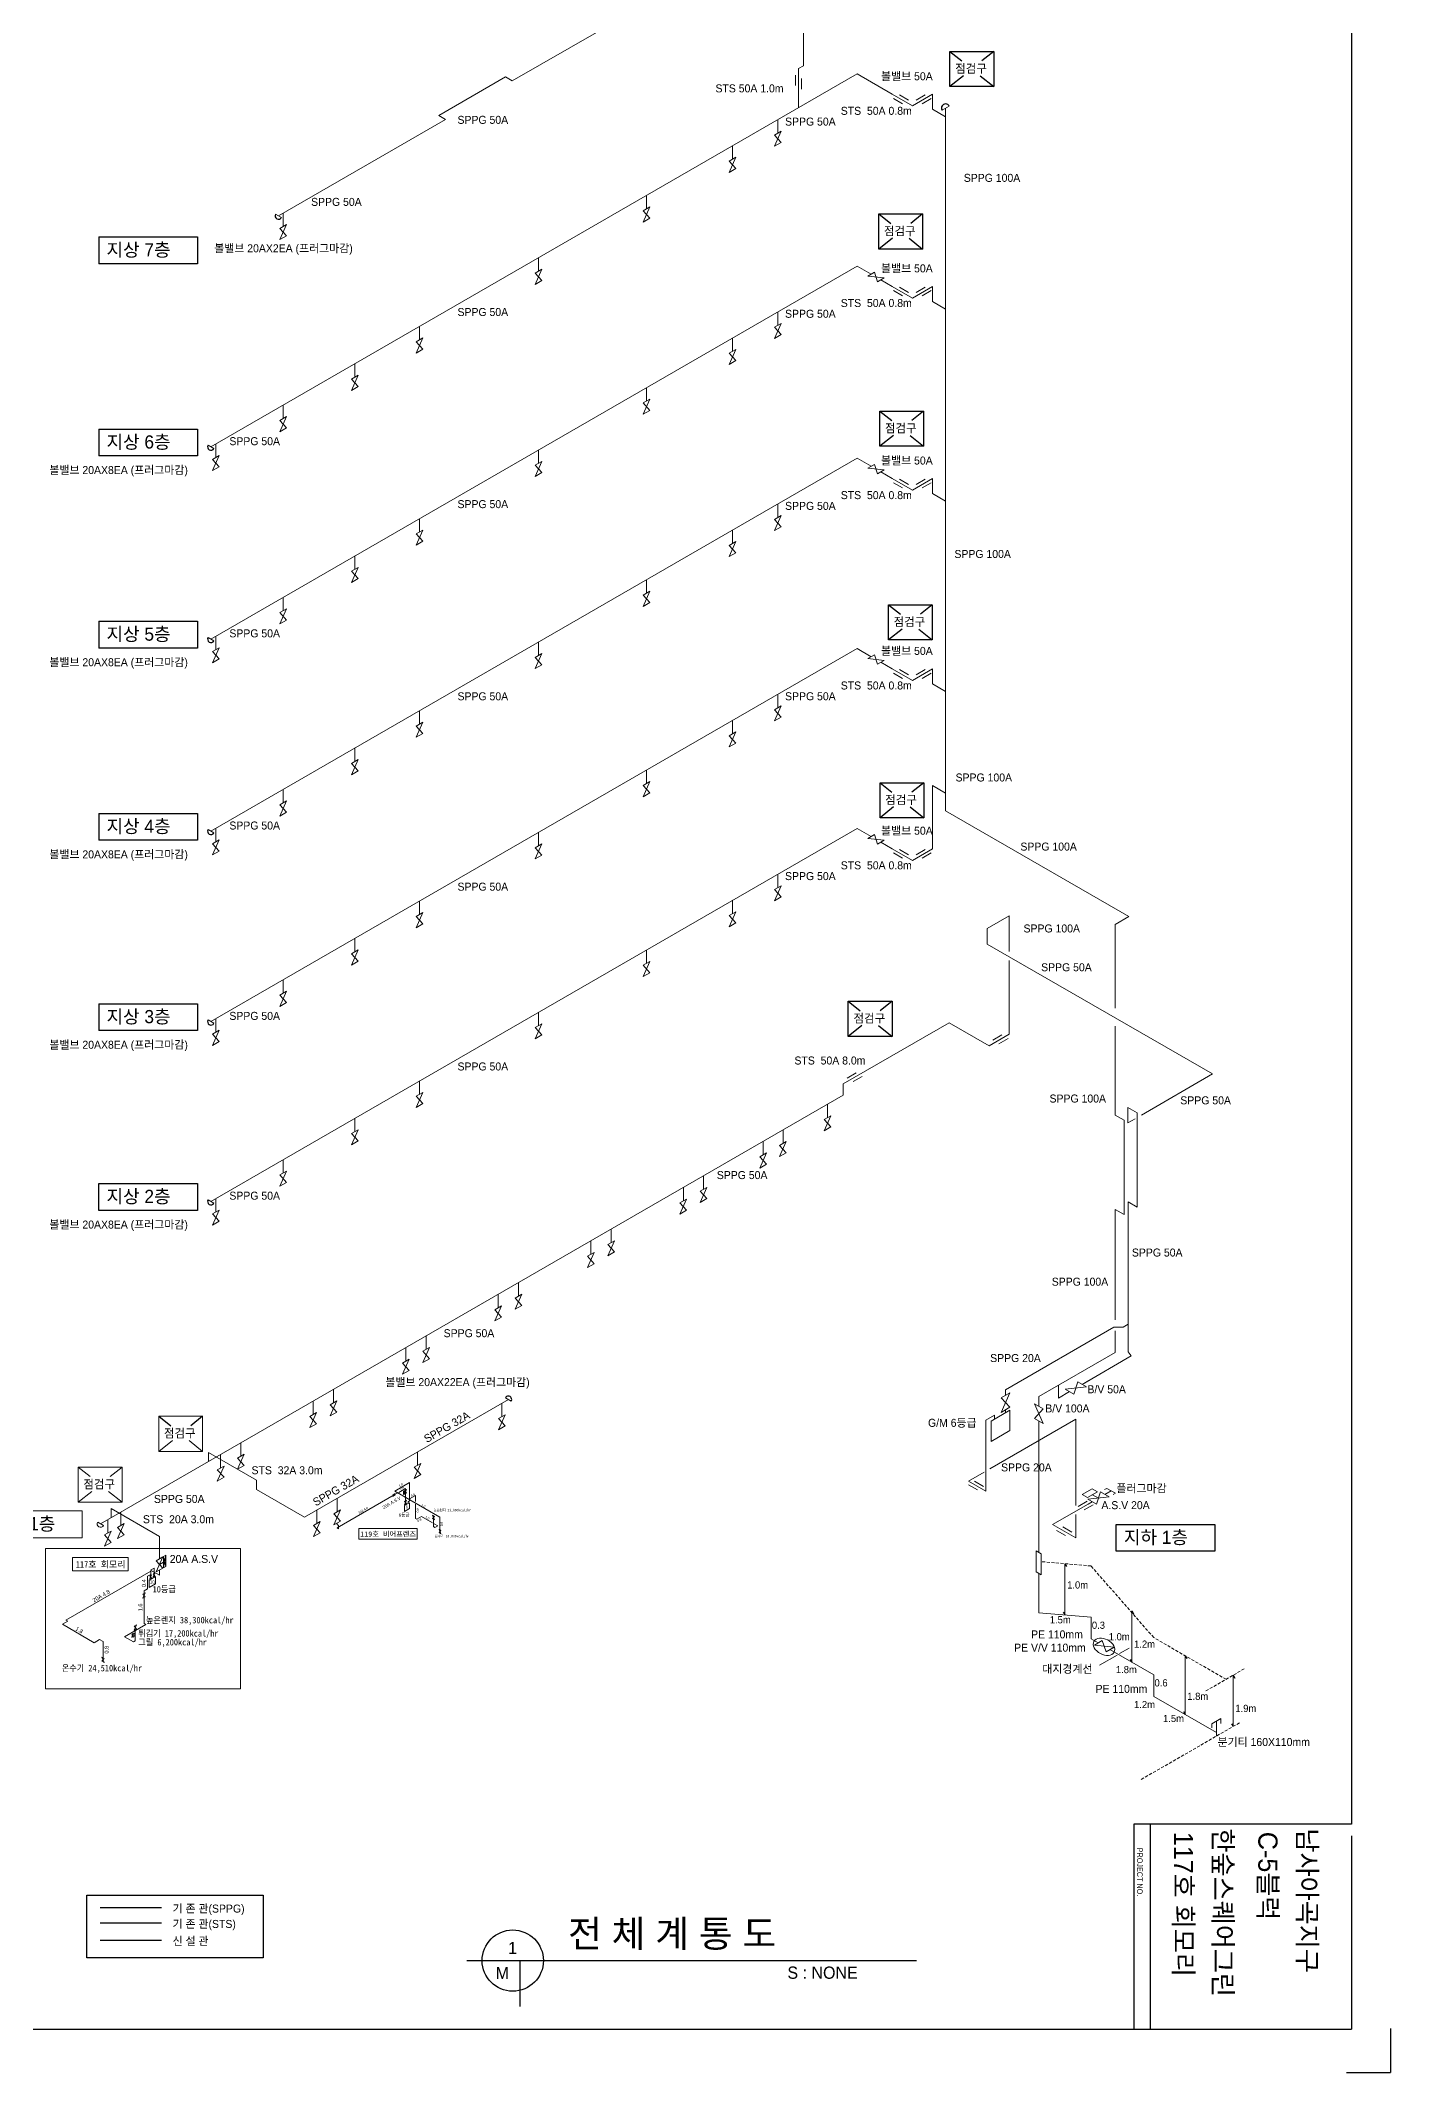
# Model space of a CAD drawing. Header units: millimetres. Extents: x 16332047 to 33387680, y -14835522 to -7015081.
# Drawn here: x 16426200 to 16459257, y -7423655 to -7373878 of the extents above; entities that cross this region are included whole.
import ezdxf
from ezdxf.enums import TextEntityAlignment as Align

# ---------------------------------------------------------------- set-up
doc = ezdxf.new("R2010")
doc.units = ezdxf.units.MM
doc.header["$LTSCALE"] = 300
doc.header["$MEASUREMENT"] = 0
doc.linetypes.add('HIDDEN', pattern=[0.375, 0.25, -0.125])
for name, color, linetype in [('3', 3, 'CONTINUOUS'), ('A-HAT', 5, 'CONTINUOUS'), ('PIPE-N', 3, 'CONTINUOUS'), ('TEXT', 3, 'CONTINUOUS')]:
    doc.layers.add(name, color=color, linetype=linetype)
doc.layers.add('arch', color=255, linetype='CONTINUOUS', lineweight=25)
doc.styles.add('GHD', font='')
doc.styles.add('GHS', font='')
doc.styles.add('돋움체', font='')
doc.styles.get('GHD').set_extended_font_data('Dotum')
doc.styles.get('GHS').set_extended_font_data('Dotum')
doc.styles.get('돋움체').set_extended_font_data('DotumChe')

msp = doc.modelspace()

# ---------------------------------------------------------------- linework, layer by layer
at = {"layer": '3', "color": 0, "linetype": 'Continuous'}
for p, q in [((16458307, -7365658), (16458307, -7417574)), ((16458307, -7417574), (16452972, -7417574)), ((16452972, -7417574), (16452972, -7422598)), ((16453376, -7417574), (16453376, -7422598)), ((16458307, -7417859), (16458307, -7422598)), ((16459257, -7422579), (16459257, -7423655)), ((16458180, -7423655), (16459257, -7423655)), ((16458180, -7423655), (16459257, -7423655)), ((16458180, -7423655), (16459257, -7423655)), ((16458180, -7423655), (16459257, -7423655)), ((16458180, -7423655), (16459257, -7423655))]:
    msp.add_line(p, q, dxfattribs=at)
at = {"layer": '3', "color": 0}
for p, q in [((16436638, -7420917), (16447654, -7420917)), ((16437933, -7420917), (16437933, -7422042)), ((16418146, -7422598), (16458307, -7422598))]:
    msp.add_line(p, q, dxfattribs=at)
msp.add_circle((16437763, -7420917), 750, dxfattribs=at)
at = {"layer": 'A-HAT', "color": 0}
for p, q in [((16448472, -7375005), (16448472, -7374142)), ((16448472, -7374142), (16448764, -7374377)), ((16449546, -7374142), (16449254, -7374377)), ((16448805, -7374738), (16448472, -7375005)), ((16449213, -7374738), (16449546, -7375005)), ((16446728, -7378988), (16446728, -7378125)), ((16446728, -7378125), (16447020, -7378360)), ((16447802, -7378125), (16447510, -7378360)), ((16447061, -7378721), (16446728, -7378988)), ((16447469, -7378721), (16447802, -7378988)), ((16446752, -7383817), (16446752, -7382954)), ((16446752, -7382954), (16447044, -7383189)), ((16447826, -7382954), (16447534, -7383189)), ((16447085, -7383550), (16446752, -7383817)), ((16447494, -7383550), (16447826, -7383817)), ((16446965, -7388561), (16446965, -7387698)), ((16446965, -7387698), (16447257, -7387933)), ((16448039, -7387698), (16447747, -7387933)), ((16447298, -7388294), (16446965, -7388561)), ((16447707, -7388294), (16448039, -7388561)), ((16446758, -7392921), (16446758, -7392058)), ((16446758, -7392058), (16447050, -7392293)), ((16447832, -7392058), (16447540, -7392293)), ((16447091, -7392654), (16446758, -7392921)), ((16447500, -7392654), (16447832, -7392921)), ((16445982, -7398274), (16445982, -7397411)), ((16445982, -7397411), (16446274, -7397646)), ((16447056, -7397411), (16446764, -7397646)), ((16446315, -7398007), (16445982, -7398274)), ((16446724, -7398007), (16447056, -7398274)), ((16429094, -7407579), (16429386, -7407814)), ((16430168, -7407579), (16429876, -7407814)), ((16451286, -7411193), (16451326, -7411262)), ((16451245, -7412381), (16451286, -7412449)), ((16452924, -7412351), (16452965, -7412420)), ((16452884, -7413539), (16452924, -7413607)), ((16454228, -7413446), (16454269, -7413515)), ((16455405, -7413926), (16455445, -7413995)), ((16454188, -7414818), (16454228, -7414886)), ((16455364, -7415114), (16455405, -7415182))]:
    msp.add_line(p, q, dxfattribs=at)
at = {"layer": 'A-HAT', "color": 7, "lineweight": 18}
for p, q in [((16433463, -7410315), (16434860, -7409509)), ((16434822, -7409513), (16434886, -7409476)), ((16434822, -7409550), (16434886, -7409513)), ((16434860, -7409509), (16434935, -7409465)), ((16434875, -7409415), (16435981, -7410053)), ((16434970, -7409445), (16435137, -7409349)), ((16435091, -7409419), (16435108, -7409409)), ((16435108, -7409409), (16435091, -7409501)), ((16435091, -7409501), (16435091, -7409419)), ((16435108, -7409491), (16435091, -7409419)), ((16435091, -7409501), (16435108, -7409491)), ((16435108, -7409409), (16435108, -7409491)), ((16435108, -7409450), (16435137, -7409433)), ((16435108, -7409770), (16435233, -7409698)), ((16435108, -7409914), (16435108, -7409770)), ((16435137, -7409349), (16435137, -7409392)), ((16435137, -7409474), (16435137, -7409652)), ((16435137, -7409754), (16435137, -7409733)), ((16435203, -7409676), (16435237, -7409656)), ((16435203, -7409716), (16435203, -7409676)), ((16435233, -7409698), (16435233, -7409842)), ((16435237, -7409605), (16435378, -7409525)), ((16435237, -7409614), (16435237, -7409605)), ((16435237, -7409656), (16435237, -7409635)), ((16435378, -7409525), (16435378, -7409673)), ((16435378, -7409738), (16435378, -7410085)), ((16433463, -7410195), (16433463, -7410235)), ((16433463, -7410235), (16433498, -7410255)), ((16433498, -7410335), (16433463, -7410315)), ((16433498, -7410255), (16433498, -7410335)), ((16435233, -7409842), (16435108, -7409914)), ((16435378, -7410085), (16435412, -7410105)), ((16435412, -7410105), (16435529, -7410037)), ((16435529, -7410037), (16435797, -7410192)), ((16435821, -7410285), (16435821, -7410102)), ((16435855, -7410305), (16435821, -7410285)), ((16435839, -7410216), (16435924, -7410265)), ((16435924, -7410265), (16435855, -7410305)), ((16435981, -7410053), (16435981, -7410365))]:
    msp.add_line(p, q, dxfattribs=at)
at = {"layer": 'A-HAT', "color": 7}
msp.add_line((16427655, -7419620), (16429159, -7419620), dxfattribs=at)
at = {"layer": 'A-HAT', "color": 6}
msp.add_line((16427655, -7419996), (16429159, -7419996), dxfattribs=at)
at = {"layer": 'A-HAT', "color": 1}
msp.add_line((16427655, -7420417), (16429159, -7420417), dxfattribs=at)
at = {"layer": 'A-HAT', "color": 0}
for points in [[(16448472, -7374142), (16449546, -7374142), (16449546, -7375005), (16448472, -7375005)], [(16446728, -7378125), (16447802, -7378125), (16447802, -7378988), (16446728, -7378988)], [(16446752, -7382954), (16447826, -7382954), (16447826, -7383817), (16446752, -7383817)], [(16446965, -7387698), (16448039, -7387698), (16448039, -7388561), (16446965, -7388561)], [(16446758, -7392058), (16447832, -7392058), (16447832, -7392921), (16446758, -7392921)], [(16445982, -7397411), (16447056, -7397411), (16447056, -7398274), (16445982, -7398274)]]:
    msp.add_lwpolyline(points, close=True, dxfattribs=at)
at = {"layer": 'A-HAT', "color": 7}
msp.add_lwpolyline([(16427328, -7419311), (16431654, -7419311), (16431654, -7420846), (16427328, -7420846)], close=True, dxfattribs=at)
at = {"layer": 'arch', "color": 7, "lineweight": 9}
msp.add_lwpolyline([(16433996, -7410592), (16435423, -7410592), (16435423, -7410331), (16433996, -7410331)], close=True, dxfattribs=at)
at = {"layer": 'PIPE-N', "color": 0, "lineweight": 13}
for p, q in [((16444884, -7370746), (16437750, -7374865)), ((16444884, -7372713), (16444884, -7374495)), ((16446198, -7374695), (16430372, -7383832)), ((16437582, -7374768), (16435950, -7375711)), ((16437750, -7374865), (16437582, -7374768)), ((16444688, -7374722), (16444688, -7374978)), ((16444884, -7374495), (16444763, -7374565)), ((16444837, -7374808), (16444837, -7375064)), ((16447059, -7375193), (16446198, -7374695)), ((16447310, -7375423), (16447088, -7375295)), ((16447459, -7375337), (16447237, -7375209)), ((16447642, -7375337), (16447864, -7375209)), ((16447791, -7375423), (16448013, -7375295)), ((16448042, -7375193), (16448042, -7375561)), ((16436118, -7375808), (16432026, -7378170)), ((16436118, -7375808), (16435950, -7375711)), ((16444255, -7375817), (16444255, -7376145)), ((16448365, -7375748), (16448042, -7375561)), ((16448278, -7375580), (16448452, -7375480)), ((16448365, -7392750), (16448365, -7375530)), ((16443149, -7376456), (16443149, -7376783)), ((16444336, -7376098), (16444173, -7376192)), ((16444173, -7376466), (16444336, -7376098)), ((16444173, -7376192), (16444336, -7376372)), ((16444336, -7376372), (16444173, -7376466)), ((16443230, -7376736), (16443067, -7376830)), ((16443067, -7377105), (16443230, -7376736)), ((16443067, -7376830), (16443230, -7377010)), ((16443230, -7377010), (16443067, -7377105)), ((16441121, -7377954), (16440958, -7378048)), ((16440958, -7378322), (16441121, -7377954)), ((16441040, -7377674), (16441040, -7378001)), ((16431953, -7378128), (16432099, -7378212)), ((16432224, -7378383), (16432060, -7378477)), ((16432060, -7378752), (16432224, -7378383)), ((16432142, -7378103), (16432142, -7378430)), ((16440958, -7378048), (16441121, -7378228)), ((16441121, -7378228), (16440958, -7378322)), ((16432060, -7378477), (16432224, -7378657)), ((16432224, -7378657), (16432060, -7378752)), ((16446198, -7379403), (16430372, -7388540)), ((16438396, -7379200), (16438396, -7379527)), ((16446538, -7379599), (16446198, -7379403)), ((16438478, -7379480), (16438314, -7379574)), ((16438314, -7379849), (16438478, -7379480)), ((16438314, -7379574), (16438478, -7379754)), ((16438478, -7379754), (16438314, -7379849)), ((16446620, -7379552), (16446457, -7379647)), ((16446457, -7379647), (16446858, -7379689)), ((16446694, -7379784), (16446620, -7379552)), ((16446858, -7379689), (16446694, -7379784)), ((16447059, -7379900), (16446776, -7379737)), ((16447459, -7380045), (16447237, -7379917)), ((16447642, -7380045), (16447864, -7379917)), ((16448042, -7379900), (16448042, -7380269)), ((16447310, -7380131), (16447088, -7380003)), ((16447791, -7380131), (16448013, -7380003)), ((16448365, -7380456), (16448042, -7380269)), ((16435481, -7380883), (16435481, -7381210)), ((16444336, -7380805), (16444173, -7380900)), ((16444173, -7381174), (16444336, -7380805)), ((16444173, -7380900), (16444336, -7381080)), ((16444255, -7380525), (16444255, -7380852)), ((16435563, -7381163), (16435399, -7381257)), ((16435399, -7381532), (16435563, -7381163)), ((16435399, -7381257), (16435563, -7381437)), ((16435563, -7381437), (16435399, -7381532)), ((16443230, -7381444), (16443067, -7381538)), ((16443067, -7381812), (16443230, -7381444)), ((16443149, -7381164), (16443149, -7381491)), ((16444336, -7381080), (16444173, -7381174)), ((16433897, -7381798), (16433897, -7382125)), ((16443067, -7381538), (16443230, -7381718)), ((16443230, -7381718), (16443067, -7381812)), ((16433978, -7382078), (16433815, -7382172)), ((16433815, -7382446), (16433978, -7382078)), ((16433815, -7382172), (16433978, -7382352)), ((16433978, -7382352), (16433815, -7382446)), ((16441040, -7382381), (16441040, -7382709)), ((16432142, -7382811), (16432142, -7383138)), ((16441121, -7382662), (16440958, -7382756)), ((16440958, -7383030), (16441121, -7382662)), ((16440958, -7382756), (16441121, -7382936)), ((16441121, -7382936), (16440958, -7383030)), ((16432224, -7383091), (16432060, -7383185)), ((16432060, -7383459), (16432224, -7383091)), ((16432060, -7383185), (16432224, -7383365)), ((16432224, -7383365), (16432060, -7383459)), ((16430300, -7383790), (16430445, -7383874)), ((16430488, -7383765), (16430488, -7384093)), ((16438396, -7383908), (16438396, -7384235)), ((16446198, -7384111), (16430372, -7393248)), ((16430570, -7384046), (16430407, -7384140)), ((16430407, -7384414), (16430570, -7384046)), ((16430407, -7384140), (16430570, -7384320)), ((16430570, -7384320), (16430407, -7384414)), ((16438478, -7384188), (16438314, -7384282)), ((16438314, -7384556), (16438478, -7384188)), ((16438314, -7384282), (16438478, -7384462)), ((16446538, -7384307), (16446198, -7384111)), ((16446620, -7384260), (16446457, -7384354)), ((16446457, -7384354), (16446858, -7384397)), ((16446694, -7384491), (16446620, -7384260)), ((16446858, -7384397), (16446694, -7384491)), ((16438478, -7384462), (16438314, -7384556)), ((16447059, -7384608), (16446776, -7384444)), ((16447310, -7384838), (16447088, -7384710)), ((16447459, -7384752), (16447237, -7384625)), ((16447642, -7384752), (16447864, -7384625)), ((16447791, -7384838), (16448013, -7384710)), ((16448042, -7384608), (16448042, -7384976)), ((16444255, -7385233), (16444255, -7385560)), ((16448365, -7385163), (16448042, -7384976)), ((16435563, -7385871), (16435399, -7385965)), ((16435399, -7386239), (16435563, -7385871)), ((16435481, -7385591), (16435481, -7385918)), ((16443149, -7385871), (16443149, -7386199)), ((16444336, -7385513), (16444173, -7385607)), ((16444173, -7385881), (16444336, -7385513)), ((16444173, -7385607), (16444336, -7385787)), ((16444336, -7385787), (16444173, -7385881)), ((16435399, -7385965), (16435563, -7386145)), ((16435563, -7386145), (16435399, -7386239)), ((16443230, -7386152), (16443067, -7386246)), ((16443067, -7386520), (16443230, -7386152)), ((16443067, -7386246), (16443230, -7386426)), ((16443230, -7386426), (16443067, -7386520)), ((16433978, -7386785), (16433815, -7386880)), ((16433815, -7387154), (16433978, -7386785)), ((16433815, -7386880), (16433978, -7387060)), ((16433897, -7386505), (16433897, -7386833)), ((16433978, -7387060), (16433815, -7387154)), ((16441121, -7387369), (16440958, -7387463)), ((16440958, -7387738), (16441121, -7387369)), ((16441040, -7387089), (16441040, -7387416)), ((16432224, -7387799), (16432060, -7387893)), ((16432060, -7388167), (16432224, -7387799)), ((16432060, -7387893), (16432224, -7388073)), ((16432142, -7387518), (16432142, -7387846)), ((16440958, -7387463), (16441121, -7387643)), ((16441121, -7387643), (16440958, -7387738)), ((16432224, -7388073), (16432060, -7388167)), ((16430300, -7388498), (16430445, -7388582)), ((16446198, -7388775), (16430372, -7397912)), ((16430570, -7388753), (16430407, -7388848)), ((16430407, -7389122), (16430570, -7388753)), ((16430407, -7388848), (16430570, -7389028)), ((16430488, -7388473), (16430488, -7388800)), ((16438478, -7388895), (16438314, -7388990)), ((16438314, -7389264), (16438478, -7388895)), ((16438396, -7388615), (16438396, -7388943)), ((16446538, -7388971), (16446198, -7388775)), ((16430570, -7389028), (16430407, -7389122)), ((16438314, -7388990), (16438478, -7389170)), ((16438478, -7389170), (16438314, -7389264)), ((16446620, -7388924), (16446457, -7389018)), ((16446457, -7389018), (16446858, -7389061)), ((16446694, -7389155), (16446620, -7388924)), ((16446858, -7389061), (16446694, -7389155)), ((16447059, -7389272), (16446776, -7389108)), ((16447310, -7389502), (16447088, -7389375)), ((16447459, -7389416), (16447237, -7389289)), ((16447642, -7389416), (16447864, -7389289)), ((16447791, -7389502), (16448013, -7389375)), ((16448042, -7389272), (16448042, -7389640)), ((16444255, -7389897), (16444255, -7390224)), ((16448365, -7389827), (16448042, -7389640)), ((16435481, -7390298), (16435481, -7390626)), ((16444336, -7390177), (16444173, -7390271)), ((16444173, -7390546), (16444336, -7390177)), ((16444173, -7390271), (16444336, -7390451)), ((16435563, -7390578), (16435399, -7390673)), ((16435399, -7390947), (16435563, -7390578)), ((16435399, -7390673), (16435563, -7390853)), ((16435563, -7390853), (16435399, -7390947)), ((16443230, -7390816), (16443067, -7390910)), ((16443067, -7391184), (16443230, -7390816)), ((16443149, -7390535), (16443149, -7390863)), ((16444336, -7390451), (16444173, -7390546)), ((16433897, -7391213), (16433897, -7391540)), ((16443067, -7390910), (16443230, -7391090)), ((16443230, -7391090), (16443067, -7391184)), ((16433978, -7391493), (16433815, -7391587)), ((16433815, -7391862), (16433978, -7391493)), ((16433815, -7391587), (16433978, -7391767)), ((16433978, -7391767), (16433815, -7391862)), ((16441040, -7391753), (16441040, -7392080)), ((16432142, -7392226), (16432142, -7392553)), ((16441121, -7392033), (16440958, -7392128)), ((16440958, -7392402), (16441121, -7392033)), ((16440958, -7392128), (16441121, -7392308)), ((16441121, -7392308), (16440958, -7392402)), ((16448365, -7392313), (16448042, -7392126)), ((16448042, -7392126), (16448042, -7393677)), ((16432224, -7392506), (16432060, -7392600)), ((16432060, -7392875), (16432224, -7392506)), ((16432060, -7392600), (16432224, -7392780)), ((16432224, -7392780), (16432060, -7392875)), ((16452852, -7395340), (16448365, -7392750)), ((16430300, -7393206), (16430445, -7393290)), ((16446198, -7393180), (16430372, -7402317)), ((16430488, -7393181), (16430488, -7393508)), ((16438396, -7393279), (16438396, -7393607)), ((16446538, -7393376), (16446198, -7393180)), ((16446620, -7393329), (16446457, -7393423)), ((16446694, -7393561), (16446620, -7393329)), ((16430570, -7393461), (16430407, -7393555)), ((16430407, -7393830), (16430570, -7393461)), ((16430407, -7393555), (16430570, -7393735)), ((16430570, -7393735), (16430407, -7393830)), ((16438478, -7393560), (16438314, -7393654)), ((16438314, -7393928), (16438478, -7393560)), ((16438314, -7393654), (16438478, -7393834)), ((16438478, -7393834), (16438314, -7393928)), ((16446457, -7393423), (16446858, -7393466)), ((16446858, -7393466), (16446694, -7393561)), ((16447059, -7393677), (16446776, -7393513)), ((16447310, -7393908), (16447088, -7393780)), ((16447459, -7393822), (16447237, -7393694)), ((16447642, -7393822), (16447864, -7393694)), ((16447791, -7393908), (16448013, -7393780)), ((16444255, -7394302), (16444255, -7394629)), ((16444336, -7394582), (16444173, -7394676)), ((16444173, -7394951), (16444336, -7394582)), ((16444173, -7394676), (16444336, -7394856)), ((16444336, -7394856), (16444173, -7394951)), ((16435563, -7395242), (16435399, -7395337)), ((16435399, -7395611), (16435563, -7395242)), ((16435399, -7395337), (16435563, -7395517)), ((16435481, -7394962), (16435481, -7395290)), ((16443230, -7395221), (16443067, -7395315)), ((16443067, -7395589), (16443230, -7395221)), ((16443067, -7395315), (16443230, -7395495)), ((16443149, -7394940), (16443149, -7395268)), ((16449385, -7395633), (16449923, -7395321)), ((16449923, -7396191), (16449923, -7395321)), ((16452518, -7395534), (16452852, -7395340)), ((16433897, -7395877), (16433897, -7396204)), ((16435563, -7395517), (16435399, -7395611)), ((16443230, -7395495), (16443067, -7395589)), ((16449385, -7396011), (16449385, -7395633)), ((16452518, -7397585), (16452518, -7395534)), ((16433978, -7396157), (16433815, -7396251)), ((16433815, -7396526), (16433978, -7396157)), ((16433815, -7396251), (16433978, -7396431)), ((16441040, -7396158), (16441040, -7396486)), ((16454900, -7399194), (16449385, -7396011)), ((16433978, -7396431), (16433815, -7396526)), ((16441121, -7396438), (16440958, -7396533)), ((16440958, -7396807), (16441121, -7396438)), ((16440958, -7396533), (16441121, -7396713)), ((16441121, -7396713), (16440958, -7396807)), ((16449923, -7398222), (16449923, -7396413)), ((16432224, -7397170), (16432060, -7397265)), ((16432060, -7397539), (16432224, -7397170)), ((16432060, -7397265), (16432224, -7397445)), ((16432142, -7396890), (16432142, -7397217)), ((16430300, -7397870), (16430445, -7397954)), ((16430488, -7397845), (16430488, -7398172)), ((16432224, -7397445), (16432060, -7397539)), ((16438396, -7397684), (16438396, -7398012)), ((16430570, -7398125), (16430407, -7398219)), ((16430407, -7398494), (16430570, -7398125)), ((16430407, -7398219), (16430570, -7398399)), ((16438478, -7397965), (16438314, -7398059)), ((16438314, -7398333), (16438478, -7397965)), ((16438314, -7398059), (16438478, -7398239)), ((16438478, -7398239), (16438314, -7398333)), ((16449524, -7398367), (16449745, -7398239)), ((16449672, -7398453), (16449894, -7398325)), ((16452518, -7400202), (16452518, -7398026)), ((16430570, -7398399), (16430407, -7398494)), ((16435481, -7399367), (16435481, -7399695)), ((16445951, -7399296), (16446172, -7399168)), ((16446100, -7399381), (16446321, -7399254)), ((16453163, -7400202), (16454900, -7399194)), ((16445859, -7399715), (16427669, -7410217)), ((16435563, -7399648), (16435399, -7399742)), ((16435399, -7400016), (16435563, -7399648)), ((16435399, -7399742), (16435563, -7399922)), ((16433897, -7400282), (16433897, -7400609)), ((16435563, -7399922), (16435399, -7400016)), ((16445555, -7400220), (16445392, -7400314)), ((16445392, -7400588), (16445555, -7400220)), ((16445392, -7400314), (16445555, -7400494)), ((16445474, -7399940), (16445474, -7400267)), ((16452741, -7400330), (16452518, -7400202)), ((16452741, -7401263), (16452741, -7400330)), ((16452830, -7400395), (16452830, -7400018)), ((16453055, -7400148), (16452830, -7400018)), ((16452830, -7400395), (16453007, -7400292)), ((16453055, -7402459), (16453055, -7400148)), ((16433978, -7400562), (16433815, -7400657)), ((16433815, -7400931), (16433978, -7400562)), ((16433815, -7400657), (16433978, -7400837)), ((16433978, -7400837), (16433815, -7400931)), ((16443896, -7400850), (16443896, -7401178)), ((16444463, -7400850), (16444300, -7400945)), ((16444300, -7401219), (16444463, -7400850)), ((16444382, -7400570), (16444382, -7400898)), ((16445555, -7400494), (16445392, -7400588)), ((16432142, -7401295), (16432142, -7401623)), ((16443978, -7401131), (16443815, -7401225)), ((16443815, -7401499), (16443978, -7401131)), ((16443815, -7401225), (16443978, -7401405)), ((16444300, -7400945), (16444463, -7401125)), ((16444463, -7401125), (16444300, -7401219)), ((16452741, -7402641), (16452741, -7401263)), ((16432224, -7401575), (16432060, -7401670)), ((16432060, -7401944), (16432224, -7401575)), ((16432060, -7401670), (16432224, -7401850)), ((16432224, -7401850), (16432060, -7401944)), ((16442438, -7401692), (16442438, -7402020)), ((16443978, -7401405), (16443815, -7401499)), ((16430300, -7402275), (16430445, -7402359)), ((16430488, -7402250), (16430488, -7402577)), ((16442022, -7402260), (16441859, -7402354)), ((16441859, -7402628), (16442022, -7402260)), ((16441859, -7402354), (16442022, -7402534)), ((16441941, -7401980), (16441941, -7402307)), ((16442519, -7401973), (16442356, -7402067)), ((16442356, -7402341), (16442519, -7401973)), ((16442356, -7402067), (16442519, -7402247)), ((16442519, -7402247), (16442356, -7402341)), ((16453055, -7402459), (16452833, -7402330)), ((16452833, -7406001), (16452833, -7402330)), ((16430570, -7402530), (16430407, -7402624)), ((16430407, -7402899), (16430570, -7402530)), ((16430407, -7402624), (16430570, -7402804)), ((16430570, -7402804), (16430407, -7402899)), ((16442022, -7402534), (16441859, -7402628)), ((16452518, -7405221), (16452518, -7402513)), ((16452741, -7402641), (16452518, -7402513)), ((16439674, -7403288), (16439674, -7403615)), ((16440253, -7403281), (16440090, -7403375)), ((16440090, -7403650), (16440253, -7403281)), ((16440171, -7403001), (16440171, -7403328)), ((16439756, -7403568), (16439593, -7403662)), ((16439593, -7403937), (16439756, -7403568)), ((16439593, -7403662), (16439756, -7403843)), ((16439756, -7403843), (16439593, -7403937)), ((16440090, -7403375), (16440253, -7403555)), ((16440253, -7403555), (16440090, -7403650)), ((16437905, -7404309), (16437905, -7404637)), ((16437408, -7404596), (16437408, -7404924)), ((16437987, -7404590), (16437824, -7404684)), ((16437824, -7404958), (16437987, -7404590)), ((16437824, -7404684), (16437987, -7404864)), ((16437490, -7404877), (16437326, -7404971)), ((16437326, -7405245), (16437490, -7404877)), ((16437326, -7404971), (16437490, -7405151)), ((16437490, -7405151), (16437326, -7405245)), ((16437987, -7404864), (16437824, -7404958)), ((16452710, -7405396), (16452833, -7405325)), ((16435639, -7405616), (16435639, -7405943)), ((16449828, -7406930), (16452483, -7405397)), ((16452710, -7405396), (16452483, -7405397)), ((16452518, -7406016), (16452518, -7405487)), ((16435223, -7406183), (16435060, -7406277)), ((16435060, -7406551), (16435223, -7406183)), ((16435060, -7406277), (16435223, -7406457)), ((16435142, -7405903), (16435142, -7406230)), ((16435720, -7405896), (16435557, -7405990)), ((16435557, -7406264), (16435720, -7405896)), ((16435557, -7405990), (16435720, -7406170)), ((16435720, -7406170), (16435557, -7406264)), ((16450645, -7407098), (16452518, -7406016)), ((16451710, -7406800), (16452908, -7406104)), ((16452908, -7406104), (16452833, -7406001)), ((16435223, -7406457), (16435060, -7406551)), ((16451132, -7407134), (16451132, -7406818)), ((16451506, -7407039), (16451603, -7406738)), ((16451603, -7406738), (16451815, -7406861)), ((16451869, -7406707), (16451709, -7406799)), ((16437655, -7407173), (16432665, -7410054)), ((16432875, -7407211), (16432875, -7407539)), ((16433454, -7407204), (16433291, -7407299)), ((16433291, -7407573), (16433454, -7407204)), ((16433291, -7407299), (16433454, -7407479)), ((16433373, -7406924), (16433373, -7407251)), ((16437499, -7407264), (16437499, -7407591)), ((16437728, -7407215), (16437582, -7407131)), ((16449934, -7407006), (16449722, -7407128)), ((16449722, -7407485), (16449934, -7407006)), ((16449722, -7407128), (16449934, -7407362)), ((16449828, -7407067), (16449828, -7406930)), ((16450539, -7407278), (16450751, -7407400)), ((16450751, -7407757), (16450539, -7407278)), ((16450645, -7407339), (16450645, -7407098)), ((16451132, -7407134), (16451400, -7406978)), ((16451815, -7406861), (16451294, -7406916)), ((16451294, -7406916), (16451506, -7407039)), ((16451554, -7406891), (16451559, -7406888)), ((16432957, -7407491), (16432794, -7407586)), ((16432794, -7407860), (16432957, -7407491)), ((16432794, -7407586), (16432957, -7407766)), ((16432957, -7407766), (16432794, -7407860)), ((16433454, -7407479), (16433291, -7407573)), ((16437580, -7407544), (16437417, -7407638)), ((16437417, -7407912), (16437580, -7407544)), ((16437417, -7407638), (16437580, -7407818)), ((16437580, -7407818), (16437417, -7407912)), ((16449560, -7407556), (16449348, -7407678)), ((16449348, -7409415), (16449348, -7407678)), ((16449447, -7408867), (16451553, -7407651)), ((16449941, -7407431), (16449478, -7407698)), ((16449478, -7408198), (16449478, -7407698)), ((16449560, -7407651), (16449560, -7407556)), ((16449934, -7407362), (16449722, -7407485)), ((16449934, -7407362), (16449818, -7407430)), ((16449828, -7407496), (16449828, -7407424)), ((16449941, -7407930), (16449941, -7407431)), ((16450751, -7407400), (16450539, -7407634)), ((16450539, -7407634), (16450751, -7407757)), ((16450645, -7410917), (16450645, -7407695)), ((16451553, -7407651), (16451553, -7409765)), ((16429427, -7408175), (16429094, -7408442)), ((16429835, -7408175), (16430168, -7408442)), ((16431106, -7408233), (16431106, -7408560)), ((16449941, -7407930), (16449478, -7408198)), ((16427120, -7408825), (16427412, -7409060)), ((16428194, -7408825), (16427902, -7409060)), ((16430308, -7408469), (16431487, -7409149)), ((16430308, -7408693), (16430308, -7408469)), ((16430691, -7408800), (16430527, -7408894)), ((16430527, -7409168), (16430691, -7408800)), ((16430609, -7408520), (16430609, -7408847)), ((16431188, -7408513), (16431025, -7408607)), ((16431025, -7408881), (16431188, -7408513)), ((16431025, -7408607), (16431188, -7408787)), ((16431188, -7408787), (16431025, -7408881)), ((16435514, -7408737), (16435351, -7408831)), ((16435351, -7409105), (16435514, -7408737)), ((16435433, -7408456), (16435433, -7408784)), ((16430527, -7408894), (16430691, -7409074)), ((16430691, -7409074), (16430527, -7409168)), ((16431487, -7409374), (16431487, -7409149)), ((16435237, -7409205), (16434875, -7409415)), ((16435237, -7409605), (16435237, -7409205)), ((16435351, -7408831), (16435514, -7409011)), ((16435514, -7409011), (16435351, -7409105)), ((16448923, -7409170), (16449310, -7408947)), ((16449348, -7409415), (16448923, -7409170)), ((16448925, -7409257), (16449146, -7409385)), ((16449073, -7409171), (16449295, -7409299)), ((16427453, -7409421), (16427120, -7409688)), ((16427862, -7409421), (16428194, -7409688)), ((16431487, -7409374), (16432665, -7410054)), ((16451855, -7409733), (16450986, -7410235)), ((16451608, -7409790), (16451829, -7409662)), ((16451956, -7409355), (16451709, -7409498)), ((16451709, -7409498), (16451841, -7409574)), ((16451757, -7409876), (16451978, -7409748)), ((16451841, -7409574), (16452088, -7409431)), ((16451849, -7409614), (16452370, -7409558)), ((16452061, -7409737), (16451849, -7409614)), ((16451855, -7409733), (16451955, -7409675)), ((16452061, -7409737), (16451944, -7409669)), ((16451956, -7409355), (16452088, -7409431)), ((16451964, -7409503), (16452109, -7409586)), ((16452158, -7409436), (16452061, -7409737)), ((16452370, -7409558), (16452158, -7409436)), ((16452312, -7409347), (16452258, -7409378)), ((16452264, -7409497), (16452418, -7409408)), ((16452524, -7409469), (16452312, -7409347)), ((16452524, -7409469), (16452470, -7409501)), ((16424800, -7409899), (16427215, -7409899)), ((16424800, -7409899), (16427215, -7409899)), ((16427215, -7409899), (16427215, -7410556)), ((16427597, -7410175), (16427742, -7410259)), ((16427845, -7410115), (16427845, -7410442)), ((16427929, -7409842), (16429108, -7410523)), ((16427929, -7410067), (16427929, -7409842)), ((16428248, -7410210), (16428085, -7410304)), ((16428085, -7410578), (16428248, -7410210)), ((16428085, -7410304), (16428248, -7410484)), ((16428167, -7409930), (16428167, -7410257)), ((16433048, -7410161), (16432885, -7410255)), ((16432885, -7410529), (16433048, -7410161)), ((16432885, -7410255), (16433048, -7410435)), ((16432966, -7409880), (16432966, -7410208)), ((16451553, -7410562), (16450986, -7410235)), ((16451232, -7410290), (16451453, -7410418)), ((16451553, -7409989), (16451553, -7410562)), ((16427215, -7410556), (16424800, -7410556)), ((16427215, -7410556), (16424800, -7410556)), ((16427927, -7410395), (16427764, -7410490)), ((16427764, -7410764), (16427927, -7410395)), ((16427764, -7410490), (16427927, -7410670)), ((16427927, -7410670), (16427764, -7410764)), ((16428248, -7410484), (16428085, -7410578)), ((16429108, -7410747), (16429108, -7410523)), ((16429108, -7410747), (16429108, -7411075)), ((16433048, -7410435), (16432885, -7410529)), ((16450645, -7410917), (16450645, -7410471)), ((16451083, -7410376), (16451304, -7410504)), ((16428891, -7411352), (16428978, -7411302)), ((16428978, -7411302), (16428978, -7411434)), ((16429189, -7411027), (16429026, -7411122)), ((16429026, -7411396), (16429189, -7411027)), ((16429026, -7411122), (16429189, -7411302)), ((16429189, -7411302), (16429026, -7411396)), ((16429136, -7411058), (16429079, -7411091)), ((16429108, -7410911), (16429108, -7411075)), ((16429108, -7411212), (16429206, -7411155)), ((16429206, -7411018), (16429262, -7410985)), ((16429262, -7410985), (16429206, -7411292)), ((16429206, -7411292), (16429206, -7411018)), ((16429262, -7411260), (16429206, -7411018)), ((16429206, -7411292), (16429262, -7411260)), ((16429262, -7410985), (16429262, -7411260)), ((16450583, -7411390), (16450583, -7410881)), ((16450708, -7410953), (16450583, -7410881)), ((16450708, -7411462), (16450708, -7410953)), ((16451286, -7412449), (16451286, -7411193)), ((16428897, -7411378), (16426818, -7412578)), ((16428818, -7411811), (16428732, -7411861)), ((16428897, -7411455), (16428818, -7411500)), ((16428818, -7411500), (16428818, -7411811)), ((16428861, -7411595), (16429017, -7411505)), ((16428861, -7411775), (16428861, -7411595)), ((16429017, -7411685), (16428861, -7411775)), ((16428917, -7411469), (16428877, -7411492)), ((16428877, -7411559), (16428917, -7411469)), ((16428877, -7411492), (16428917, -7411536)), ((16428917, -7411536), (16428877, -7411559)), ((16429108, -7411477), (16428891, -7411352)), ((16428897, -7411455), (16428897, -7411378)), ((16428897, -7411481), (16428897, -7411455)), ((16428897, -7411574), (16428897, -7411548)), ((16428998, -7411422), (16428958, -7411445)), ((16428958, -7411513), (16428998, -7411422)), ((16428958, -7411445), (16428998, -7411489)), ((16428998, -7411489), (16428958, -7411513)), ((16428978, -7411501), (16428978, -7411527)), ((16429017, -7411505), (16429017, -7411685)), ((16429108, -7411349), (16429108, -7411477)), ((16450708, -7411462), (16450583, -7411390)), ((16450645, -7412393), (16450645, -7411426)), ((16450645, -7411734), (16450645, -7411426)), ((16428761, -7411909), (16428703, -7411943)), ((16428703, -7412039), (16428761, -7411909)), ((16428703, -7411943), (16428761, -7412006)), ((16428761, -7412006), (16428703, -7412039)), ((16428732, -7411861), (16428732, -7411926)), ((16428732, -7412023), (16428732, -7412661)), ((16426862, -7412603), (16426732, -7412678)), ((16426732, -7412678), (16427511, -7413128)), ((16426818, -7412578), (16426862, -7412603)), ((16428775, -7412686), (16428256, -7412986)), ((16428544, -7412688), (16428487, -7412722)), ((16428487, -7412818), (16428544, -7412688)), ((16428487, -7412722), (16428544, -7412785)), ((16428544, -7412785), (16428487, -7412818)), ((16428515, -7413086), (16428515, -7412802)), ((16428732, -7412661), (16428775, -7412686)), ((16451926, -7412505), (16450645, -7412393)), ((16451926, -7413031), (16451926, -7412505)), ((16452924, -7413607), (16452924, -7412351)), ((16427511, -7413128), (16427641, -7413053)), ((16427641, -7413053), (16427728, -7413103)), ((16427728, -7413103), (16427728, -7413503)), ((16428256, -7412986), (16428472, -7413111)), ((16428467, -7412917), (16428433, -7412937)), ((16428433, -7412937), (16428441, -7412949)), ((16428467, -7412971), (16428433, -7412991)), ((16428433, -7412991), (16428441, -7413004)), ((16428472, -7413111), (16428515, -7413086)), ((16428515, -7412889), (16428488, -7412905)), ((16428515, -7412944), (16428488, -7412960)), ((16452101, -7413132), (16451926, -7413031)), ((16452196, -7413074), (16452014, -7413186)), ((16452014, -7413186), (16452489, -7413235)), ((16452293, -7413356), (16452196, -7413074)), ((16452489, -7413235), (16452293, -7413356)), ((16453461, -7413917), (16452388, -7413298)), ((16452626, -7413397), (16452857, -7413264)), ((16427699, -7413486), (16427757, -7413519)), ((16427757, -7413616), (16427699, -7413486)), ((16427757, -7413519), (16427699, -7413583)), ((16427699, -7413583), (16427757, -7413616)), ((16452135, -7413681), (16452568, -7413431)), ((16454228, -7414886), (16454228, -7413446)), ((16453461, -7414443), (16453461, -7413917)), ((16455405, -7415182), (16455405, -7413926)), ((16454996, -7415329), (16453461, -7414443)), ((16454883, -7415119), (16455108, -7414989)), ((16454883, -7415212), (16454883, -7415119)), ((16454996, -7415419), (16454996, -7415054)), ((16455108, -7415105), (16455108, -7414989))]:
    msp.add_line(p, q, dxfattribs=at)
at = {"layer": 'PIPE-N', "color": 6, "lineweight": 13}
for p, q in [((16444763, -7375524), (16444763, -7374565)), ((16447059, -7375193), (16447550, -7375476)), ((16448042, -7375193), (16447550, -7375476)), ((16447059, -7379900), (16447550, -7380184)), ((16448042, -7379900), (16447550, -7380184)), ((16447059, -7384608), (16447550, -7384891)), ((16448042, -7384608), (16447550, -7384891)), ((16447059, -7389272), (16447550, -7389555)), ((16448042, -7389272), (16447550, -7389555)), ((16447059, -7393677), (16447550, -7393961)), ((16448042, -7393677), (16447550, -7393961)), ((16448450, -7397939), (16445859, -7399435)), ((16448450, -7397939), (16449432, -7398506)), ((16449923, -7398222), (16449432, -7398506)), ((16445859, -7399715), (16445859, -7399435))]:
    msp.add_line(p, q, dxfattribs=at)
at = {"layer": 'PIPE-N', "color": 0}
for p, q in [((16427624, -7378688), (16430039, -7378688)), ((16427624, -7378688), (16430039, -7378688)), ((16427624, -7378688), (16427624, -7379345)), ((16430039, -7378688), (16430039, -7379345)), ((16430039, -7379345), (16427624, -7379345)), ((16430039, -7379345), (16427624, -7379345)), ((16427624, -7383396), (16430039, -7383396)), ((16427624, -7383396), (16430039, -7383396)), ((16427624, -7383396), (16427624, -7384052)), ((16430039, -7383396), (16430039, -7384052)), ((16430039, -7384052), (16427624, -7384052)), ((16430039, -7384052), (16427624, -7384052)), ((16427624, -7388103), (16430039, -7388103)), ((16427624, -7388103), (16430039, -7388103)), ((16427624, -7388103), (16427624, -7388760)), ((16430039, -7388103), (16430039, -7388760)), ((16430039, -7388760), (16427624, -7388760)), ((16430039, -7388760), (16427624, -7388760)), ((16427624, -7392811), (16430039, -7392811)), ((16427624, -7392811), (16430039, -7392811)), ((16427624, -7392811), (16427624, -7393468)), ((16430039, -7392811), (16430039, -7393468)), ((16430039, -7393468), (16427624, -7393468)), ((16430039, -7393468), (16427624, -7393468)), ((16427624, -7397475), (16430039, -7397475)), ((16427624, -7397475), (16430039, -7397475)), ((16427624, -7397475), (16427624, -7398132)), ((16430039, -7397475), (16430039, -7398132)), ((16430039, -7398132), (16427624, -7398132)), ((16430039, -7398132), (16427624, -7398132)), ((16427624, -7402537), (16427624, -7401880)), ((16427624, -7401880), (16430039, -7401880)), ((16427624, -7401880), (16430039, -7401880)), ((16430039, -7401880), (16430039, -7402537)), ((16430039, -7402537), (16427624, -7402537)), ((16430039, -7402537), (16427624, -7402537)), ((16452542, -7410888), (16452542, -7410231)), ((16452542, -7410231), (16454958, -7410231)), ((16452542, -7410231), (16454958, -7410231)), ((16454958, -7410231), (16454958, -7410888)), ((16454958, -7410888), (16452542, -7410888)), ((16454958, -7410888), (16452542, -7410888))]:
    msp.add_line(p, q, dxfattribs=at)
at = {"layer": 'PIPE-N', "color": 7, "lineweight": 13}
for p, q in [((16433463, -7409593), (16433463, -7409921)), ((16433545, -7409874), (16433382, -7409968)), ((16433382, -7410242), (16433545, -7409874)), ((16433382, -7409968), (16433545, -7410148)), ((16433545, -7410148), (16433382, -7410242))]:
    msp.add_line(p, q, dxfattribs=at)
at = {"layer": 'PIPE-N', "color": 7, "lineweight": 18}
for p, q in [((16435162, -7409378), (16435113, -7409406)), ((16435113, -7409488), (16435162, -7409378)), ((16435113, -7409406), (16435162, -7409460)), ((16435162, -7409460), (16435113, -7409488)), ((16435161, -7409638), (16435113, -7409666)), ((16435113, -7409747), (16435161, -7409638)), ((16435113, -7409666), (16435161, -7409719)), ((16435161, -7409719), (16435113, -7409747)), ((16435797, -7410007), (16435845, -7410035)), ((16435845, -7410116), (16435797, -7410007)), ((16435845, -7410035), (16435797, -7410088)), ((16435797, -7410088), (16435845, -7410116)), ((16435957, -7410351), (16436005, -7410379)), ((16436005, -7410459), (16435957, -7410351)), ((16436005, -7410379), (16435957, -7410432)), ((16435957, -7410432), (16436005, -7410459))]:
    msp.add_line(p, q, dxfattribs=at)
at = {"layer": 'PIPE-N', "color": 0, "linetype": 'HIDDEN', "lineweight": 13}
for p, q in [((16451926, -7411249), (16450708, -7411143)), ((16453461, -7413003), (16451926, -7411249)), ((16455232, -7414026), (16453461, -7413003)), ((16454738, -7414311), (16455702, -7413755)), ((16453158, -7416479), (16455568, -7415088))]:
    msp.add_line(p, q, dxfattribs=at)
at = {"layer": 'PIPE-N', "color": 0, "lineweight": 13}
for points in [[(16429094, -7407579), (16430168, -7407579), (16430168, -7408442), (16429094, -7408442)], [(16427120, -7408825), (16428194, -7408825), (16428194, -7409688), (16427120, -7409688)], [(16426319, -7410823), (16431096, -7410823), (16431096, -7414260), (16426319, -7414260)], [(16426983, -7411365), (16428347, -7411365), (16428347, -7411039), (16426983, -7411039)]]:
    msp.add_lwpolyline(points, close=True, dxfattribs=at)
for centre in [(16428467, -7412917), (16428467, -7412971)]:
    msp.add_circle(centre, 23.8, dxfattribs=at)
at = {"layer": 'PIPE-N', "color": 0}
for centre, radius, start, end in [((16448365, -7375530), 101, 30, 210), ((16432026, -7378170), 83.8, 150, 330), ((16430372, -7383832), 83.8, 150, 330), ((16430372, -7388540), 83.8, 150, 330), ((16430372, -7393248), 83.8, 150, 330), ((16430372, -7397912), 83.8, 150, 330), ((16430372, -7402317), 83.8, 150, 330), ((16437655, -7407173), 83.8, 330, 150)]:
    msp.add_arc(centre, radius, start, end, dxfattribs=at)
at = {"layer": 'PIPE-N', "color": 0, "lineweight": 13}
msp.add_arc((16427669, -7410217), 83.8, 150, 330, dxfattribs=at)
msp.add_ellipse((16452244, -7413229), major_axis=(247, -133), ratio=0.67526, dxfattribs=at)

# ---------------------------------------------------------------- texts
at = {"layer": '3', "color": 0, "lineweight": 13, "style": 'GHD'}
for s, height, p in [('점검구', 205.8, (16448599, -7374665)), ('볼밸브 50A', 196, (16446783, -7374849)), ('SPPG 50A', 196, (16436410, -7375917)), ('SPPG 50A', 196, (16444432, -7375960)), ('SPPG 100A', 196, (16448810, -7377338)), ('SPPG 50A', 196, (16432823, -7377927)), ('점검구', 205.8, (16446855, -7378648)), ('볼밸브 20AX2EA (프러그마감)', 196.02, (16430451, -7379064)), ('볼밸브 50A', 196, (16446783, -7379556)), ('SPPG 50A', 196, (16436410, -7380625)), ('SPPG 50A', 196, (16444432, -7380668)), ('점검구', 205.8, (16446879, -7383477)), ('SPPG 50A', 196, (16430822, -7383790)), ('볼밸브 20AX8EA (프러그마감)', 196.02, (16426413, -7384497)), ('볼밸브 50A', 196, (16446783, -7384264)), ('SPPG 50A', 196, (16436410, -7385332)), ('SPPG 50A', 196, (16444432, -7385375)), ('SPPG 100A', 196, (16448581, -7386553)), ('SPPG 50A', 196, (16430822, -7388498)), ('점검구', 205.8, (16447092, -7388221)), ('볼밸브 50A', 196, (16446783, -7388928)), ('볼밸브 20AX8EA (프러그마감)', 196.02, (16426413, -7389205)), ('SPPG 50A', 196, (16436410, -7390040)), ('SPPG 50A', 196, (16444432, -7390039)), ('SPPG 100A', 196, (16448609, -7392029)), ('점검구', 205.8, (16446885, -7392582)), ('SPPG 50A', 196, (16430822, -7393206)), ('볼밸브 50A', 196, (16446783, -7393333)), ('볼밸브 20AX8EA (프러그마감)', 196.02, (16426413, -7393913)), ('SPPG 100A', 196, (16450196, -7393722)), ('SPPG 50A', 196, (16444432, -7394445)), ('SPPG 50A', 196, (16436410, -7394704)), ('SPPG 100A', 196, (16450273, -7395728)), ('SPPG 50A', 196, (16450704, -7396679)), ('SPPG 50A', 196, (16430822, -7397870)), ('점검구', 205.8, (16446109, -7397935)), ('볼밸브 20AX8EA (프러그마감)', 196.02, (16426413, -7398577)), ('SPPG 50A', 196, (16436410, -7399109)), ('SPPG 100A', 196, (16450910, -7399895)), ('SPPG 50A', 196, (16454113, -7399939)), ('SPPG 50A', 196, (16442761, -7401770)), ('SPPG 50A', 196, (16430822, -7402275)), ('볼밸브 20AX8EA (프러그마감)', 196.02, (16426413, -7402982)), ('SPPG 50A', 196, (16452927, -7403668)), ('SPPG 100A', 196, (16450964, -7404382)), ('SPPG 50A', 196, (16436071, -7405644)), ('SPPG 20A', 196, (16449456, -7406253)), ('볼밸브 20AX22EA (프러그마감)', 196.02, (16434642, -7406843)), ('B/V 50A', 196, (16451839, -7407018)), ('B/V 100A', 196, (16450806, -7407487)), ('G/M 6등급', 196, (16447934, -7407840)), ('SPPG 20A', 196, (16449723, -7408932)), ('A.S.V 20A', 196, (16452180, -7409857)), ('1.0m', 176.4, (16451341, -7411802)), ('1.5m', 176.4, (16450916, -7412655)), ('0.3', 176.4, (16451947, -7412789)), ('PE V/V 110mm', 196.02, (16450043, -7413348)), ('PE 110mm', 196, (16450458, -7413023)), ('1.0m', 176.4, (16452360, -7413070)), ('1.2m', 176.4, (16452980, -7413252)), ('대지경계선', 196, (16450733, -7413870)), ('1.8m', 176.4, (16452535, -7413875)), ('PE 110mm', 196, (16452037, -7414358)), ('0.6', 176.4, (16453481, -7414201)), ('1.2m', 176.4, (16452980, -7414732)), ('1.8m', 176.4, (16454284, -7414530)), ('1.9m', 176.4, (16455460, -7414826)), ('1.5m', 176.4, (16453690, -7415073)), ('분기티 160X110mm', 196.02, (16455024, -7415660)), ('기 존 관(SPPG)', 196.02, (16429431, -7419741)), ('기 존 관(STS)', 196, (16429431, -7420117)), ('신 설 관', 196, (16429431, -7420537))]:
    msp.add_text(s, height=height, dxfattribs=at).set_placement(p)
at = {"layer": '3', "color": 6, "lineweight": 13, "style": 'GHD'}
for s, p in [('STS 50A 1.0m', (16442728, -7375146)), ('STS  50A 0.8m', (16445797, -7375696)), ('STS  50A 0.8m', (16445797, -7380404)), ('STS  50A 0.8m', (16445797, -7385111)), ('STS  50A 0.8m', (16445797, -7389775)), ('STS  50A 0.8m', (16445797, -7394181)), ('STS  50A 8.0m', (16444662, -7398963))]:
    msp.add_text(s, height=196.02, dxfattribs=at).set_placement(p)
at = {"layer": '3', "color": 0}
for s, height, style, p in [('지상 7층', 323.1, 'GHD', (16427813, -7379164)), ('지상 6층', 323.1, 'GHD', (16427813, -7383872)), ('지상 5층', 323.1, 'GHD', (16427813, -7388580)), ('지상 4층', 323.1, 'GHD', (16427813, -7393287)), ('지상 3층', 323.1, 'GHD', (16427813, -7397951)), ('지상 2층', 323.1, 'GHD', (16427813, -7402356)), ('지하 1층', 323.1, 'GHD', (16452731, -7410707)), ('전 체 계 통 도', 660, 'GHD', (16439117, -7420587)), ('M', 300, 'GHS', (16437344, -7421371)), ('S : NONE', 300, 'GHS', (16444490, -7421363))]:
    msp.add_text(s, height=height, dxfattribs=dict(at, style=style)).set_placement(p)
at = {"layer": '3', "color": 0, "lineweight": 13, "style": 'GHD'}
msp.add_text('SPPG 32A', height=196, rotation=30, dxfattribs=at).set_placement((16435660, -7408239))
at = {"layer": '3', "color": 7, "lineweight": 13, "style": 'GHD'}
for s, height, rotation, p in [('SPPG 32A', 196, 30, (16432939, -7409792)), ('0.8', 54.9, 30, (16435021, -7409401)), ('20A 4.6', 54.9, 30, (16434000, -7409974)), ('20A A.S.V', 78.4, 30, (16434600, -7409858)), ('0.8', 54.9, 30, (16435288, -7409561)), ('1.0', 54.9, 325.8476, (16435519, -7409761)), ('0.8', 54.9, 90, (16435461, -7409935)), ('0.8', 54.9, 30, (16435442, -7410177)), ('1.0', 54.9, 325.8476, (16435613, -7410060)), ('0.8', 54.9, 90, (16436048, -7410274))]:
    msp.add_text(s, height=height, rotation=rotation, dxfattribs=at).set_placement(p)
msp.add_text('6', height=72.4, dxfattribs=at).set_placement((16435140, -7409839))
at = {"layer": '3', "color": 0, "style": 'GHD'}
for s, p in [('한숲스퀘어그린', (16454922, -7417678)), ('남사아곡지구', (16456990, -7417678)), ('117호 회모리', (16453955, -7417762)), ('C-5블럭', (16456023, -7417762))]:
    msp.add_text(s, height=470.2, rotation=270, dxfattribs=at).set_placement(p)
at = {"layer": '3', "color": 0, "style": 'GHS'}
msp.add_text('PROJECT NO.', height=135.38, rotation=270, dxfattribs=at).set_placement((16453122, -7418747), align=Align.MIDDLE)
msp.add_text('1', height=300, dxfattribs=at).set_placement((16437758, -7420609), align=Align.MIDDLE)
at = {"layer": 'arch', "color": 7, "lineweight": 9, "style": '돋움체'}
msp.add_text('119호 비어프렌즈', height=126, dxfattribs=at).set_placement((16434710, -7410529), align=Align.CENTER)
at = {"layer": 'PIPE-N', "color": 0, "lineweight": 13, "style": 'GHD'}
for s, height, p in [('점검구', 205.8, (16429221, -7408102)), ('STS  32A 3.0m', 196.02, (16431365, -7409002)), ('점검구', 205.8, (16427247, -7409349)), ('플러그마감', 196, (16452548, -7409445)), ('SPPG 50A', 196, (16428975, -7409705)), ('지상 1층', 323.1, (16424989, -7410376)), ('STS  20A 3.0m', 196.02, (16428705, -7410202)), ('20A A.S.V', 196, (16429362, -7411175)), ('10', 82.3, (16428872, -7411685))]:
    msp.add_text(s, height=height, dxfattribs=at).set_placement(p)
for s, height, rotation, p in [('1.0', 54.9, 30, (16434992, -7409316)), ('0.4', 98, 90, (16428777, -7411763)), ('20A 4.8', 98, 30, (16427506, -7412141)), ('1.6', 98, 90, (16428690, -7412358)), ('1.8', 98, 330, (16427041, -7412815)), ('0.8', 98, 90, (16427863, -7413395))]:
    msp.add_text(s, height=height, rotation=rotation, dxfattribs=at).set_placement(p)
at = {"layer": 'PIPE-N', "color": 0, "lineweight": 13, "style": '돋움체'}
msp.add_text('117호 회모리', height=157.5, dxfattribs=at).set_placement((16427670, -7411287), align=Align.CENTER)
at = {"layer": 'PIPE-N', "color": 0, "lineweight": 13, "style": '돋움체', "width": 0.9}
for s, p in [('10등급', (16428943, -7411898, 0)), ('튀김기 17,200kcal/hr', (16428592, -7412978, 0)), ('높은렌지 38,300kcal/hr', (16428779, -7412654, 0)), ('그릴 6,200kcal/hr', (16428592, -7413195, 0)), ('온수기 24,510kcal/hr', (16426719, -7413829, 0))]:
    msp.add_text(s, height=157.5, dxfattribs=at).set_placement(p)
at = {"layer": 'TEXT', "color": 7, "style": '돋움체', "width": 0.9}
for s, height, p in [('6등급', 88.2, (16434968, -7410043, 0)), ('높은렌지 23,800kcal/hr', 63, (16435828, -7409911, 0)), ('온수기 18,000kcal/hr', 63, (16435857, -7410549, 0))]:
    msp.add_text(s, height=height, dxfattribs=at).set_placement(p)

doc.saveas('drawing.dxf')
